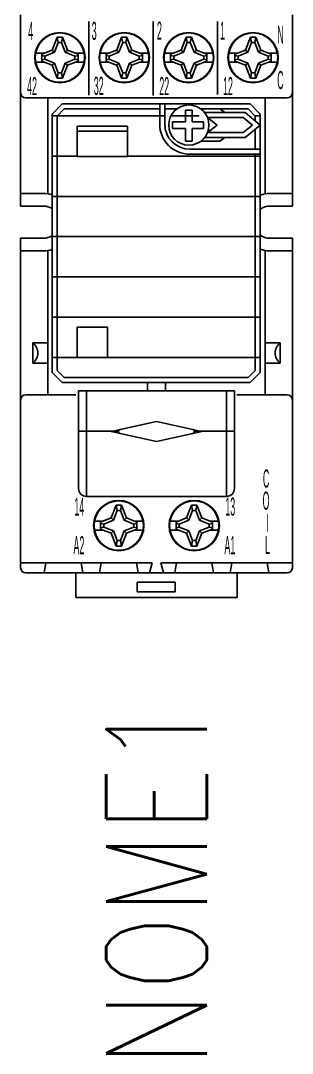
# Model space of a CAD drawing. Header units: millimetres. Extents: x 0 to 2.7, y -8.1 to 8.8.
# Drawn here: x 0 to 2.7, y -8.1 to 2.16 of the extents above; entities that cross this region are included whole.
import ezdxf
from ezdxf.enums import TextEntityAlignment as Align

# ---------------------------------------------------------------- set-up
doc = ezdxf.new("R2010")
doc.units = ezdxf.units.MM
doc.header["$LTSCALE"] = 10
doc.styles.add('romans', font='romans.shx', dxfattribs={"width": 0.9})
doc.styles.add('TSTYLE5', font='arial.ttf', dxfattribs={"width": 0.35, "height": 1.80117})

msp = doc.modelspace()

# ---------------------------------------------------------------- linework, layer by layer
at = {"linetype": 'Continuous'}
for p, q in [((1.1587709, -3.417636500000008), (1.1587709, -3.514245399999986)), ((1.535982699999998, -3.417636500000008), (1.1587709, -3.417636500000008)), ((1.535982699999998, -3.514245399999986), (1.535982699999998, -3.417636500000008)), ((1.045679299999996, -3.572008099999998), (0.550357499999997, -3.572008099999998)), ((1.045679299999996, -3.572008099999998), (1.9512675, -3.572008099999998)), ((1.1587709, -3.514245399999986), (1.535982699999998, -3.514245399999986)), ((1.9512675, -3.572008099999998), (2.151397500000002, -3.572008099999998))]:
    msp.add_line(p, q, dxfattribs=at)

# ---------------------------------------------------------------- texts
at = {"style": 'romans', "width": 0.8}
msp.add_attdef('NOME1', text='', height=1, rotation=90, dxfattribs=at).set_placement((1.350876900000003, -4.572008100000026), align=Align.MIDDLE_RIGHT)

# ---------------------------------------------------------------- wipeouts: each hides what was drawn before it
at = {"linetype": 'Continuous'}
msp.add_wipeout([(1.3508774999999966, -3.3269539000000004), (0.050032500000002145, -3.3269539000000274), (0.014654179970283732, -3.312299720029697), (0, -3.2769213999999844), (0, 8.881784197001252e-16), (0.22614629999999636, -2.5757174171303632e-14), (0.27106573913333953, 0.006430531880256218), (0.3123767999999876, 0.025205550469411087), (0.3123768251288368, 0.2950024334675696), (0.27106573913333953, 0.3137774681197145), (0.22614629999999636, 0.32020799999996985), (0, 0.3202079999999965), (0, 1.8336911499999982), (0, 4.222743000000014), (0.014654179970283732, 4.2581213200297), (0.050032500000002145, 4.272775499999948), (0.2275151000000002, 4.272775500000003), (1.3508774999999966, 4.272775500000003), (2.651722499999998, 4.272775499999948), (2.687100820029711, 4.2581213200297), (2.7017550000000012, 4.222743000000014), (2.7017550000000012, 3.2220929999999885), (2.7017550000000012, 0.3202079999999965), (2.4756087999999976, 0.32020799999996985), (2.4266471631687354, 0.31253775261011896), (2.382376800000001, 0.2902619232778294), (2.382376800000001, 0.029946076722141335), (2.4266471631687354, 0.007670247389851781), (2.4756087999999976, 8.881784197001252e-16), (2.7017550000000012, 8.881784197001252e-16), (2.7017550000000012, -2.4414823000000077), (2.7017550000000012, -3.2769213999999844), (2.687100820029711, -3.312299720029697), (2.651722499999998, -3.3269539000000274), (1.5333633999999963, -3.3269539000000004)], dxfattribs=at)

# ---------------------------------------------------------------- next in the draw order: hatches: boundary and pattern name
h = msp.add_hatch(dxfattribs=at)
h.set_pattern_fill('ANSI31', color=256, scale=3.2, angle=315, style=0)
h.set_pattern_definition([(0, (-3.752173800000001, -15.98377609999999), (0, 0.4), [])])
edge = h.paths.add_edge_path()
edge.add_line((0.3623767999999998, -1.313713999999998), (0.4330874999999992, -1.384424700000004))
edge.add_line((0.4330874999999992, -1.384424700000004), (2.261666099999999, -1.384424700000004))
edge.add_line((2.261666099999999, -1.384424700000004), (2.332376799999999, -1.313713999999998))
edge.add_line((2.332376799999999, -1.313713999999998), (2.332376799999999, 0.8355752999999946))
edge.add_line((2.332376799999999, 0.8355752999999946), (1.6823768, 0.8355752999999946))
edge.add_line((1.382376800000003, 1.135575300000006), (1.382376800000003, 1.285575300000012))
edge.add_line((1.382376800000003, 1.285575300000012), (0.4330874999999992, 1.285575300000012))
edge.add_line((0.4330874999999992, 1.285575300000012), (0.3623767999999998, 1.214864600000005))
edge.add_line((0.3623767999999998, 1.214864600000005), (0.3623767999999998, -1.313713999999998))
edge.add_line((0.8623767999999998, -0.883713999999991), (0.8623767999999998, -1.183714000000002))
edge.add_line((0.8623767999999998, -1.183714000000002), (0.5623768000000027, -1.183714000000002))
edge.add_line((0.5623767999999956, -1.183714000000002), (0.5623767999999956, -0.883713999999991))
edge.add_line((0.5623767999999956, -0.883713999999991), (0.8623767999999927, -0.883713999999991))
edge.add_line((1.062376799999996, 0.8148645999999995), (0.5623767999999956, 0.8148645999999995))
edge.add_line((0.5623767999999956, 0.8148645999999995), (0.5623767999999956, 1.114864600000011))
edge.add_line((0.5623767999999956, 1.114864600000011), (1.062376799999996, 1.114864600000011))
edge.add_line((1.062376799999996, 1.114864600000011), (1.062376799999996, 0.8148645999999995))
edge.add_line((0.412376799999997, 1.335575299999995), (0.3123767999999956, 1.2355753))
edge.add_line((0.3123767999999956, 1.2355753), (0.3123767999999956, -1.334424699999993))
edge.add_line((0.3123767999999956, -1.334424699999993), (0.412376799999997, -1.434424699999987))
edge.add_line((0.412376799999997, -1.434424699999987), (2.282376799999994, -1.434424699999987))
edge.add_line((2.282376799999994, -1.434424699999987), (2.382376799999996, -1.334424699999993))
edge.add_line((2.382376800000003, -1.334424699999993), (2.382376800000003, 0.835575300000023))
edge.add_line((2.382376800000003, 0.8355752999999946), (2.332376800000006, 0.8355752999999946))
edge.add_line((2.332376799999999, 0.8355752999999946), (2.332376799999999, -1.313713999999998))
edge.add_line((2.332376799999999, -1.313713999999998), (2.261666099999999, -1.384424700000004))
edge.add_line((2.261666099999999, -1.384424700000004), (0.4330874999999992, -1.384424700000004))
edge.add_line((0.4330874999999992, -1.384424700000004), (0.3623767999999998, -1.313713999999998))
edge.add_line((0.3623767999999998, -1.313713999999998), (0.3623767999999998, 1.214864600000005))
edge.add_line((0.3623767999999998, 1.214864600000005), (0.4330874999999992, 1.285575300000012))
edge.add_line((0.4330874999999992, 1.285575300000012), (1.382376800000003, 1.285575300000012))
edge.add_line((1.382376800000003, 1.285575300000012), (1.382376800000003, 1.335575300000023))
edge.add_line((1.382376800000003, 1.335575299999995), (0.4123768000000041, 1.335575299999995))
edge.add_line((1.4323768, 1.335575299999995), (1.4323768, 1.285575299999983))
edge.add_line((1.4323768, 1.285575300000012), (1.552376799999998, 1.285575300000012))
edge.add_line((1.7923768, 1.285575300000012), (1.981991299999997, 1.285575300000012))
edge.add_line((1.981991299999997, 1.285575300000012), (2.261666099999999, 1.285575300000012))
edge.add_line((2.261666099999999, 1.285575300000012), (2.332376799999999, 1.214864600000005))
edge.add_line((2.332376799999999, 1.214864600000005), (2.332376799999999, 1.167241999999994))
edge.add_line((2.332376799999999, 1.167241999999994), (2.382376799999996, 1.125575299999987))
edge.add_line((2.382376800000003, 1.125575300000015), (2.382376800000003, 1.2355753))
edge.add_line((2.382376800000003, 1.2355753), (2.282376800000002, 1.335575299999995))
edge.add_line((2.282376799999994, 1.335575299999995), (1.432376799999993, 1.335575299999995))
edge.add_line((2.382376800000003, 1.125575300000015), (2.332376800000006, 1.083908600000008))
edge.add_line((2.332376799999999, 1.083908600000008), (2.332376799999999, 0.885575300000006))
edge.add_line((2.332376799999999, 0.885575300000006), (2.382376799999996, 0.885575300000006))
edge.add_line((2.382376800000003, 0.885575300000006), (2.382376800000003, 1.125575300000015))
edge.add_line((1.4323768, 1.135575300000006), (1.4323768, 1.335575299999995))
edge.add_line((1.4323768, 1.335575299999995), (1.382376800000003, 1.335575299999995))
edge.add_line((1.382376800000003, 1.335575299999995), (1.382376800000003, 1.135575300000006))
edge.add_line((1.6823768, 0.8355752999999946), (2.382376800000003, 0.8355752999999946))
edge.add_line((2.382376800000003, 0.8355752999999946), (2.382376800000003, 0.885575300000006))
edge.add_line((2.382376800000003, 0.885575300000006), (1.6823768, 0.885575300000006))
edge.add_arc((1.682376575877278, 1.1355752999632), 0.2999999999632807, 179.999957, 270.000043)
edge.add_arc((1.672376799999995, 1.125575099999828), 0.2000001600001801, 53.130137, 126.869863)
edge.add_arc((1.682376613231064, 1.135575299969339), 0.2499999999694008, 179.999957, 270.000043)
edge.add_arc((1.682376799963194, 1.135575075877291), 0.2999999999632807, 179.999957, 270.000043)

# ---------------------------------------------------------------- next in the draw order: linework, layer by layer
for p, q in [((0, 2.221443), (0, 1.445939299999999)), ((2.701754999999999, 2.221443), (2.701754999999999, 1.445939299999999)), ((0.6779757999999987, 2.154084300000001), (0.6779757999999987, 1.423160500000001)), ((1.318391800000001, 2.155685400000017), (1.318391800000001, 1.421374100000015)), ((1.958807800000002, 2.154084300000001), (1.958807800000002, 1.428612999999991)), ((0.3143634999999989, 1.872112000000022), (0.3636392000000015, 1.998830500000004)), ((0.3635869999999954, 1.99877820000001), (0.3742538999999994, 1.945445000000013)), ((0.3902539999999988, 1.99877820000001), (0.3635869999999954, 1.99877820000001)), ((0.3902566999999948, 1.99877820000001), (0.4169228999999959, 1.99877820000001)), ((0.4169228999999959, 1.99877820000001), (0.4062567000000001, 1.945445000000013)), ((0.4661497999999966, 1.872112000000022), (0.4168706999999969, 1.998830500000004)), ((0.9547795000000008, 1.872112000000022), (1.004055199999996, 1.998830500000004)), ((1.004002999999997, 1.99877820000001), (1.014669900000001, 1.945445000000013)), ((1.030670000000001, 1.99877820000001), (1.004002999999997, 1.99877820000001)), ((1.030672699999997, 1.99877820000001), (1.057338899999998, 1.99877820000001)), ((1.057338899999998, 1.99877820000001), (1.046672700000002, 1.945445000000013)), ((1.106565799999998, 1.872112000000022), (1.057286699999999, 1.998830500000004)), ((1.595195500000003, 1.872112000000022), (1.644471199999998, 1.998830500000004)), ((1.644418999999999, 1.99877820000001), (1.655085899999996, 1.945445000000013)), ((1.671086000000003, 1.99877820000001), (1.644418999999999, 1.99877820000001)), ((1.671088699999999, 1.99877820000001), (1.6977549, 1.99877820000001)), ((1.6977549, 1.99877820000001), (1.687088699999997, 1.945445000000013)), ((1.7469818, 1.872112000000022), (1.697702700000001, 1.998830500000004)), ((2.235611499999997, 1.872112000000022), (2.2848872, 1.998830500000004)), ((2.284835000000001, 1.99877820000001), (2.295501899999998, 1.945445000000013)), ((2.311501999999997, 1.99877820000001), (2.284835000000001, 1.99877820000001)), ((2.3115047, 1.99877820000001), (2.338170900000001, 1.99877820000001)), ((2.338170900000001, 1.99877820000001), (2.327504699999999, 1.945445000000013)), ((2.387397800000002, 1.872112000000022), (2.338118699999995, 1.998830500000004)), ((0.3143059000000008, 1.872054300000009), (0.2098095999999998, 1.831420000000015)), ((0.2409205999999955, 1.812111700000009), (0.3369208000000015, 1.849444900000015)), ((0.3143059000000008, 1.872054300000009), (0.3369208000000015, 1.849444900000015)), ((0.3743060999999983, 1.945497300000006), (0.3369722999999993, 1.849497100000014)), ((0.3902539999999988, 1.945445000000013), (0.3742538999999994, 1.945445000000013)), ((0.3902566999999948, 1.945447800000017), (0.4062567000000001, 1.945445000000013)), ((0.4062045000000012, 1.945497300000006), (0.4435375999999991, 1.849497100000014)), ((0.4662040999999988, 1.872054300000009), (0.4435898999999992, 1.849444900000015)), ((0.5395899999999969, 1.812111700000009), (0.4435898999999992, 1.849444900000015)), ((0.4662040999999988, 1.872054300000009), (0.5707009999999997, 1.831417600000016)), ((0.9547218999999956, 1.872054300000009), (0.8502256000000017, 1.831420000000015)), ((0.8813365999999974, 1.812111700000009), (0.9773367999999962, 1.849444900000015)), ((0.9547218999999956, 1.872054300000009), (0.9773367999999962, 1.849444900000015)), ((1.0147221, 1.945497300000006), (0.9773883000000012, 1.849497100000014)), ((1.030670000000001, 1.945445000000013), (1.014669900000001, 1.945445000000013)), ((1.030672699999997, 1.945447800000017), (1.046672700000002, 1.945445000000013)), ((1.046620499999996, 1.945497300000006), (1.083953600000001, 1.849497100000014)), ((1.106620100000001, 1.872054300000009), (1.084005900000001, 1.849444900000015)), ((1.180005999999999, 1.812111700000009), (1.084005900000001, 1.849444900000015)), ((1.106620100000001, 1.872054300000009), (1.211117000000002, 1.831417600000016)), ((1.595137899999997, 1.872054300000009), (1.490641599999996, 1.831420000000015)), ((1.521752599999999, 1.812111700000009), (1.617752799999998, 1.849444900000015)), ((1.595137899999997, 1.872054300000009), (1.617752799999998, 1.849444900000015)), ((1.655138100000002, 1.945497300000006), (1.617804300000003, 1.849497100000014)), ((1.671086000000003, 1.945445000000013), (1.655085899999996, 1.945445000000013)), ((1.671088699999999, 1.945447800000017), (1.687088699999997, 1.945445000000013)), ((1.687036499999998, 1.945497300000006), (1.724369600000003, 1.849497100000014)), ((1.747036100000003, 1.872054300000009), (1.724421899999996, 1.849444900000015)), ((1.820422000000001, 1.812111700000009), (1.724421899999996, 1.849444900000015)), ((1.747036100000003, 1.872054300000009), (1.851533000000003, 1.831417600000016)), ((2.235553899999999, 1.872054300000009), (2.131057599999998, 1.831420000000015)), ((2.162168600000001, 1.812111700000009), (2.2581688, 1.849444900000015)), ((2.235553899999999, 1.872054300000009), (2.2581688, 1.849444900000015)), ((2.295554099999997, 1.945497300000006), (2.258220299999998, 1.849497100000014)), ((2.311501999999997, 1.945445000000013), (2.295501899999998, 1.945445000000013)), ((2.3115047, 1.945447800000017), (2.327504699999999, 1.945445000000013)), ((2.3274525, 1.945497300000006), (2.364785599999998, 1.849497100000014)), ((2.387452099999997, 1.872054300000009), (2.364837899999998, 1.849444900000015)), ((2.460837999999995, 1.812111700000009), (2.364837899999998, 1.849444900000015)), ((2.387452099999997, 1.872054300000009), (2.491948999999998, 1.831417600000016)), ((0.1489697999999962, 1.751722300000018), (0.2331616999999966, 1.751722300000018)), ((0.2334388999999959, 1.840608299999992), (0.1489896000000002, 1.840608299999992)), ((0.2098095999999998, 1.796111700000018), (0.2098095999999998, 1.831420000000015)), ((0.2098095999999998, 1.818334100000022), (0.2409205999999955, 1.812111700000009)), ((0.2098095999999998, 1.796111700000018), (0.2098095999999998, 1.760803500000015)), ((0.2098095999999998, 1.773889599999996), (0.2409205999999955, 1.780111699999999)), ((0.3143059000000008, 1.720166299999995), (0.2098095999999998, 1.760803500000015)), ((0.2409205999999955, 1.796111700000018), (0.2409205999999955, 1.812111700000009)), ((0.2409205999999955, 1.796111700000018), (0.2409205999999955, 1.780111699999999)), ((0.2409205999999955, 1.780111699999999), (0.3369208000000015, 1.742778499999992)), ((0.5395899999999969, 1.780111699999999), (0.4435898999999992, 1.742778499999992)), ((0.4662040999999988, 1.720166299999995), (0.5707009999999997, 1.760803700000003)), ((0.5707009999999997, 1.818332400000009), (0.5395899999999969, 1.812111700000009)), ((0.5395899999999969, 1.796111700000018), (0.5395899999999969, 1.812111700000009)), ((0.5395899999999969, 1.796111700000018), (0.5395899999999969, 1.780111699999999)), ((0.5707009999999997, 1.773889599999996), (0.5395899999999969, 1.780111699999999)), ((0.6315182999999962, 1.840608500000009), (0.5470667999999961, 1.840608699999997)), ((0.5473482999999959, 1.751722199999996), (0.631537999999999, 1.751722199999996)), ((0.5707009999999997, 1.796111700000018), (0.5707009999999997, 1.831417600000016)), ((0.5707009999999997, 1.796111700000018), (0.5707009999999997, 1.760803700000003)), ((0.789385799999998, 1.751722300000018), (0.8735776999999985, 1.751722300000018)), ((0.8738548999999978, 1.840608299999992), (0.7894055999999949, 1.840608299999992)), ((0.8502256000000017, 1.796111700000018), (0.8502256000000017, 1.831420000000015)), ((0.8502256000000017, 1.818334100000022), (0.8813365999999974, 1.812111700000009)), ((0.8502256000000017, 1.796111700000018), (0.8502256000000017, 1.760803500000015)), ((0.8502256000000017, 1.773889599999996), (0.8813365999999974, 1.780111699999999)), ((0.9547218999999956, 1.720166299999995), (0.8502256000000017, 1.760803500000015)), ((0.8813365999999974, 1.796111700000018), (0.8813365999999974, 1.812111700000009)), ((0.8813365999999974, 1.796111700000018), (0.8813365999999974, 1.780111699999999)), ((0.8813365999999974, 1.780111699999999), (0.9773367999999962, 1.742778499999992)), ((1.180005999999999, 1.780111699999999), (1.084005900000001, 1.742778499999992)), ((1.106620100000001, 1.720166299999995), (1.211117000000002, 1.760803700000003)), ((1.211117000000002, 1.818332400000009), (1.180005999999999, 1.812111700000009)), ((1.180005999999999, 1.796111700000018), (1.180005999999999, 1.812111700000009)), ((1.180005999999999, 1.796111700000018), (1.180005999999999, 1.780111699999999)), ((1.211117000000002, 1.773889599999996), (1.180005999999999, 1.780111699999999)), ((1.271934299999998, 1.840608500000009), (1.187482799999998, 1.840608699999997)), ((1.187764299999998, 1.751722199999996), (1.271954000000001, 1.751722199999996)), ((1.211117000000002, 1.796111700000018), (1.211117000000002, 1.831417600000016)), ((1.211117000000002, 1.796111700000018), (1.211117000000002, 1.760803700000003)), ((1.4298018, 1.751722300000018), (1.5139937, 1.751722300000018)), ((1.5142709, 1.840608299999992), (1.429821599999997, 1.840608299999992)), ((1.490641599999996, 1.796111700000018), (1.490641599999996, 1.831420000000015)), ((1.490641599999996, 1.818334100000022), (1.521752599999999, 1.812111700000009)), ((1.490641599999996, 1.796111700000018), (1.490641599999996, 1.760803500000015)), ((1.490641599999996, 1.773889599999996), (1.521752599999999, 1.780111699999999)), ((1.595137899999997, 1.720166299999995), (1.490641599999996, 1.760803500000015)), ((1.521752599999999, 1.796111700000018), (1.521752599999999, 1.812111700000009)), ((1.521752599999999, 1.796111700000018), (1.521752599999999, 1.780111699999999)), ((1.521752599999999, 1.780111699999999), (1.617752799999998, 1.742778499999992)), ((1.820422000000001, 1.780111699999999), (1.724421899999996, 1.742778499999992)), ((1.747036100000003, 1.720166299999995), (1.851533000000003, 1.760803700000003)), ((1.851533000000003, 1.818332400000009), (1.820422000000001, 1.812111700000009)), ((1.820422000000001, 1.796111700000018), (1.820422000000001, 1.812111700000009)), ((1.820422000000001, 1.796111700000018), (1.820422000000001, 1.780111699999999)), ((1.851533000000003, 1.773889599999996), (1.820422000000001, 1.780111699999999)), ((1.9123503, 1.840608500000009), (1.8278988, 1.840608699999997)), ((1.8281803, 1.751722199999996), (1.912369999999996, 1.751722199999996)), ((1.851533000000003, 1.796111700000018), (1.851533000000003, 1.831417600000016)), ((1.851533000000003, 1.796111700000018), (1.851533000000003, 1.760803700000003)), ((2.070217800000002, 1.751722300000018), (2.154409700000002, 1.751722300000018)), ((2.154686900000002, 1.840608299999992), (2.070237599999999, 1.840608299999992)), ((2.131057599999998, 1.796111700000018), (2.131057599999998, 1.831420000000015)), ((2.131057599999998, 1.818334100000022), (2.162168600000001, 1.812111700000009)), ((2.131057599999998, 1.796111700000018), (2.131057599999998, 1.760803500000015)), ((2.131057599999998, 1.773889599999996), (2.162168600000001, 1.780111699999999)), ((2.235553899999999, 1.720166299999995), (2.131057599999998, 1.760803500000015)), ((2.162168600000001, 1.796111700000018), (2.162168600000001, 1.812111700000009)), ((2.162168600000001, 1.796111700000018), (2.162168600000001, 1.780111699999999)), ((2.162168600000001, 1.780111699999999), (2.2581688, 1.742778499999992)), ((2.460837999999995, 1.780111699999999), (2.364837899999998, 1.742778499999992)), ((2.387452099999997, 1.720166299999995), (2.491948999999998, 1.760803700000003)), ((2.491948999999998, 1.818332400000009), (2.460837999999995, 1.812111700000009)), ((2.460837999999995, 1.796111700000018), (2.460837999999995, 1.812111700000009)), ((2.460837999999995, 1.796111700000018), (2.460837999999995, 1.780111699999999)), ((2.491948999999998, 1.773889599999996), (2.460837999999995, 1.780111699999999)), ((2.552766300000002, 1.840608500000009), (2.468314800000002, 1.840608699999997)), ((2.468596300000002, 1.751722199999996), (2.552785999999998, 1.751722199999996)), ((2.491948999999998, 1.796111700000018), (2.491948999999998, 1.831417600000016)), ((2.491948999999998, 1.796111700000018), (2.491948999999998, 1.760803700000003)), ((0.3143059000000008, 1.720166299999995), (0.3369208000000015, 1.742781200000003)), ((0.3143634999999989, 1.720112100000001), (0.3636392000000015, 1.593392900000004)), ((0.3743060999999983, 1.646726100000002), (0.3369722999999993, 1.742726300000022)), ((0.3635869999999954, 1.593445100000003), (0.3742538999999994, 1.646778300000001)), ((0.3902539999999988, 1.646778300000001), (0.3742538999999994, 1.646778300000001)), ((0.3902566999999948, 1.646778300000001), (0.4062567000000001, 1.646778300000001)), ((0.4062045000000012, 1.646726100000002), (0.4435375999999991, 1.742726300000022)), ((0.4169228999999959, 1.593445100000003), (0.4062567000000001, 1.646778300000001)), ((0.4661497999999966, 1.720114099999996), (0.4168706999999969, 1.593392900000004)), ((0.4662040999999988, 1.720166299999995), (0.4435898999999992, 1.742781200000003)), ((0.4662040999999988, 1.720166299999995), (0.4435898999999992, 1.742781200000003)), ((0.9547218999999956, 1.720166299999995), (0.9773367999999962, 1.742781200000003)), ((0.9547795000000008, 1.720112100000001), (1.004055199999996, 1.593392900000004)), ((1.0147221, 1.646726100000002), (0.9773883000000012, 1.742726300000022)), ((1.004002999999997, 1.593445100000003), (1.014669900000001, 1.646778300000001)), ((1.030670000000001, 1.646778300000001), (1.014669900000001, 1.646778300000001)), ((1.030672699999997, 1.646778300000001), (1.046672700000002, 1.646778300000001)), ((1.046620499999996, 1.646726100000002), (1.083953600000001, 1.742726300000022)), ((1.057338899999998, 1.593445100000003), (1.046672700000002, 1.646778300000001)), ((1.106565799999998, 1.720114099999996), (1.057286699999999, 1.593392900000004)), ((1.106620100000001, 1.720166299999995), (1.084005900000001, 1.742781200000003)), ((1.106620100000001, 1.720166299999995), (1.084005900000001, 1.742781200000003)), ((1.595137899999997, 1.720166299999995), (1.617752799999998, 1.742781200000003)), ((1.595195500000003, 1.720112100000001), (1.644471199999998, 1.593392900000004)), ((1.655138100000002, 1.646726100000002), (1.617804300000003, 1.742726300000022)), ((1.644418999999999, 1.593445100000003), (1.655085899999996, 1.646778300000001)), ((1.671086000000003, 1.646778300000001), (1.655085899999996, 1.646778300000001)), ((1.671088699999999, 1.646778300000001), (1.687088699999997, 1.646778300000001)), ((1.687036499999998, 1.646726100000002), (1.724369600000003, 1.742726300000022)), ((1.6977549, 1.593445100000003), (1.687088699999997, 1.646778300000001)), ((1.7469818, 1.720114099999996), (1.697702700000001, 1.593392900000004)), ((1.747036100000003, 1.720166299999995), (1.724421899999996, 1.742781200000003)), ((1.747036100000003, 1.720166299999995), (1.724421899999996, 1.742781200000003)), ((2.235553899999999, 1.720166299999995), (2.2581688, 1.742781200000003)), ((2.235611499999997, 1.720112100000001), (2.2848872, 1.593392900000004)), ((2.295554099999997, 1.646726100000002), (2.258220299999998, 1.742726300000022)), ((2.284835000000001, 1.593445100000003), (2.295501899999998, 1.646778300000001)), ((2.311501999999997, 1.646778300000001), (2.295501899999998, 1.646778300000001)), ((2.3115047, 1.646778300000001), (2.327504699999999, 1.646778300000001)), ((2.3274525, 1.646726100000002), (2.364785599999998, 1.742726300000022)), ((2.338170900000001, 1.593445100000003), (2.327504699999999, 1.646778300000001)), ((2.387397800000002, 1.720114099999996), (2.338118699999995, 1.593392900000004)), ((2.387452099999997, 1.720166299999995), (2.364837899999998, 1.742781200000003)), ((2.387452099999997, 1.720166299999995), (2.364837899999998, 1.742781200000003)), ((0.3902539999999988, 1.593445100000003), (0.3635869999999954, 1.593445100000003)), ((0.3902566999999948, 1.593445100000003), (0.4169228999999959, 1.593445100000003)), ((1.030670000000001, 1.593445100000003), (1.004002999999997, 1.593445100000003)), ((1.030672699999997, 1.593445100000003), (1.057338899999998, 1.593445100000003)), ((1.671086000000003, 1.593445100000003), (1.644418999999999, 1.593445100000003)), ((1.671088699999999, 1.593445100000003), (1.6977549, 1.593445100000003)), ((2.311501999999997, 1.593445100000003), (2.284835000000001, 1.593445100000003)), ((2.3115047, 1.593445100000003), (2.338170900000001, 1.593445100000003)), ((0, 1.445939299999999), (0, 0.3202080000000147)), ((2.701754999999999, 1.445939299999999), (2.701754999999999, 0.3202080000000147)), ((2.651722499999998, 1.395906800000013), (0.05003250000000037, 1.395906800000013)), ((0.2701755000000006, 1.395906800000013), (0.2701755000000006, 0.441711900000008)), ((0.412376799999997, 1.335575299999995), (0.3123767999999956, 1.2355753)), ((2.282376800000002, 1.335575299999995), (0.412376799999997, 1.335575299999995)), ((1.382376800000003, 1.335575299999995), (1.382376800000003, 1.135575300000006)), ((1.4323768, 1.335575299999995), (1.4323768, 1.135575300000006)), ((2.382376800000003, 1.2355753), (2.282376800000002, 1.335575299999995)), ((2.431579499999998, 1.395906800000013), (2.431579499999998, 0.441711900000008)), ((0.3123767999999956, 1.2355753), (0.3123767999999956, -1.334424699999993)), ((0.4330874999999992, 1.285575300000012), (0.3623767999999998, 1.214864600000005)), ((1.382376800000003, 1.285575300000012), (0.4330874999999992, 1.285575300000012)), ((1.552376799999998, 1.285575300000012), (1.4323768, 1.285575300000012)), ((1.637624799999998, 1.1594227), (1.637624799999998, 1.272783100000005)), ((1.637624799999998, 1.272783100000005), (1.706224200000001, 1.272783100000005)), ((1.706224200000001, 1.272783100000005), (1.706224200000001, 1.1594227)), ((1.981991299999997, 1.285575300000012), (1.7923768, 1.285575300000012)), ((2.232376799999997, 1.250575300000015), (1.828501699999997, 1.250575300000015)), ((2.030439299999998, 1.250575300000015), (1.981991299999997, 1.285575300000012)), ((2.261666099999999, 1.285575300000012), (1.981991299999997, 1.285575300000012)), ((2.382376800000003, 1.125575300000015), (2.232376799999997, 1.250575300000015)), ((2.332376799999999, 1.214864600000005), (2.261666099999999, 1.285575300000012)), ((2.382376800000003, -1.334424699999993), (2.382376800000003, 1.2355753)), ((0.3623767999999998, 1.214864600000005), (0.3623767999999998, -1.313713999999998)), ((1.511458599999997, 1.090823300000018), (1.511458599999997, 1.1594227)), ((1.511458599999997, 1.1594227), (1.637624799999998, 1.1594227)), ((1.706224200000001, 1.1594227), (1.8183589, 1.1594227)), ((1.8183589, 1.1594227), (1.8183589, 1.090823300000018)), ((1.857781699999997, 1.200575300000004), (1.954925500000002, 1.125575300000015)), ((2.2142743, 1.200575300000004), (1.857781699999997, 1.200575300000004)), ((2.304274300000003, 1.125575300000015), (2.2142743, 1.200575300000004)), ((2.332376799999999, 1.167241999999994), (2.332376799999999, 1.214864600000005)), ((0.5623767999999956, 1.114864600000011), (1.062376799999996, 1.114864600000011)), ((0.5623767999999956, 0.8148645999999995), (0.5623767999999956, 1.114864600000011)), ((0.5623767999999956, 1.064864599999999), (1.062376799999996, 1.064864599999999)), ((1.062376799999996, 1.114864600000011), (1.062376799999996, 0.8148645999999995)), ((1.637624799999998, 1.090823300000018), (1.511458599999997, 1.090823300000018)), ((1.637624799999998, 0.9658828000000095), (1.637624799999998, 1.090823300000018)), ((1.8183589, 1.090823300000018), (1.706224200000001, 1.090823300000018)), ((1.706224200000001, 1.090823300000018), (1.706224200000001, 0.9658828000000095)), ((1.954925500000002, 1.125575300000015), (1.857781699999997, 1.050575299999998)), ((1.857781699999997, 1.050575299999998), (2.2142743, 1.050575299999998)), ((2.2142743, 1.050575299999998), (2.304274300000003, 1.125575300000015)), ((2.232376799999997, 1.000575300000015), (2.382376800000003, 1.125575300000015)), ((2.332376799999999, 0.885575300000006), (2.332376799999999, 1.083908600000008)), ((1.706224200000001, 0.9658828000000095), (1.637624799999998, 0.9658828000000095)), ((1.981991299999997, 0.9655753000000185), (1.7923768, 0.9655753000000185)), ((1.828501699999997, 1.000575300000015), (2.232376799999997, 1.000575300000015)), ((2.030439299999998, 1.000575300000015), (1.981991299999997, 0.9655753000000185)), ((1.6823768, 0.885575300000006), (2.382376800000003, 0.885575300000006)), ((1.6823768, 0.8355752999999946), (2.382376800000003, 0.8355752999999946)), ((2.332376799999999, -1.313713999999998), (2.332376799999999, 0.8355752999999946)), ((1.062376799999996, 0.8148645999999995), (0.5623767999999956, 0.8148645999999995)), ((0.2251462999999987, 0.4452893000000198), (0, 0.4452893000000198)), ((2.476608800000001, 0.4452893000000198), (2.701754999999999, 0.4452893000000198)), ((0.2261462999999964, 0.3202080000000147), (0, 0.3202080000000147)), ((2.475608799999996, 0.3202080000000147), (2.701754999999999, 0.3202080000000147)), ((0, 6.661338147750939e-15), (0, -1.606043199999981)), ((0.2261462999999964, 6.661338147750939e-15), (0, 6.661338147750939e-15)), ((2.475608799999996, 6.661338147750939e-15), (2.701754999999999, 6.661338147750939e-15)), ((2.701754999999999, 6.661338147750939e-15), (2.701754999999999, -1.606043199999981)), ((0.2251462999999987, -0.1250812000000043), (0, -0.1250812000000043)), ((0.2701755000000006, -0.1215037999999926), (0.2701755000000006, -1.556010699999995)), ((2.431579499999998, -0.1215037999999926), (2.431579499999998, -1.556010699999995)), ((2.476608800000001, -0.1250812000000043), (2.701754999999999, -0.1250812000000043)), ((0.8623767999999998, -0.883713999999991), (0.5623767999999956, -0.883713999999991)), ((0.5623767999999956, -0.883713999999991), (0.5623767999999956, -1.183714000000002)), ((0.8623767999999998, -1.183714000000002), (0.8623767999999998, -0.883713999999991)), ((0.1200779999999995, -1.040675999999984), (0.1200779999999995, -1.140740999999985)), ((0.1200779999999995, -1.040675999999984), (0.2701755000000006, -1.040675999999984)), ((2.581676999999999, -1.040675999999984), (2.431579499999998, -1.040675999999984)), ((2.581676999999999, -1.040675999999984), (2.581676999999999, -1.140740999999985)), ((0.1200779999999995, -1.140740999999985), (0.1200779999999995, -1.240805999999985)), ((0.5623767999999956, -1.183714000000002), (0.8623767999999998, -1.183714000000002)), ((2.581676999999999, -1.140740999999985), (2.581676999999999, -1.240805999999985)), ((0.1200779999999995, -1.240805999999985), (0.2701755000000006, -1.240805999999985)), ((0.3123767999999956, -1.334424699999993), (0.412376799999997, -1.434424699999987)), ((0.3623767999999998, -1.313713999999998), (0.4330874999999992, -1.384424700000004)), ((2.261666099999999, -1.384424700000004), (2.332376799999999, -1.313713999999998)), ((2.282376800000002, -1.434424699999987), (2.382376800000003, -1.334424699999993)), ((2.581676999999999, -1.240805999999985), (2.431579499999998, -1.240805999999985)), ((0.412376799999997, -1.434424699999987), (2.282376800000002, -1.434424699999987)), ((0.4330874999999992, -1.384424700000004), (2.261666099999999, -1.384424700000004)), ((1.2603443, -1.516472200000003), (1.2603443, -1.434424699999987)), ((1.440344199999998, -1.516472200000003), (1.440344199999998, -1.434424699999987)), ((0.5753441999999964, -1.916472300000003), (0.5753441999999964, -1.516472299999997)), ((0.6553442000000018, -1.516472299999997), (0.5753441999999964, -1.516472299999997)), ((2.045344200000002, -1.516472299999997), (0.6553442000000018, -1.516472299999997)), ((0.6553442000000018, -1.516472299999997), (0.6553442000000018, -1.916472300000003)), ((2.045344200000002, -1.516472299999997), (2.125344200000001, -1.516472299999997)), ((2.045344200000002, -1.516472299999997), (2.045370800000001, -1.916472300000003)), ((2.125344200000001, -1.916472300000003), (2.125344200000001, -1.516472299999997)), ((0, -1.606043199999981), (0, -3.276921399999985)), ((0.550357499999997, -1.556010699999995), (0.05003250000000037, -1.556010699999995)), ((2.651722499999998, -1.556010699999995), (2.150357499999998, -1.556010699999995)), ((2.701754999999999, -1.606043199999981), (2.701754999999999, -3.276921399999985)), ((1.350344199999995, -1.821472399999998), (0.9882010999999977, -1.901948699999985)), ((1.712487400000001, -1.901948699999985), (1.350344199999995, -1.821472399999998)), ((0.5753441999999964, -2.486472299999996), (0.5753441999999964, -1.916472300000003)), ((0.6553442000000018, -1.916472300000003), (0.5753441999999964, -1.916472300000003)), ((0.6553442000000018, -2.56647229999998), (0.6553442000000018, -1.916472300000003)), ((0.6553442000000018, -1.916472300000003), (0.9228446999999989, -1.916472300000003)), ((0.9228446999999989, -1.916472300000003), (0.9003441999999993, -1.921472399999992)), ((0.9003441999999993, -1.921472399999992), (0.9882010999999977, -1.940996199999994)), ((0.9882010999999977, -1.901948699999985), (0.9228446999999989, -1.916472300000003)), ((0.9228446999999989, -1.916472499999991), (0.9731747999999953, -1.916472499999991)), ((0.9882010999999977, -1.940996199999994), (1.350344199999995, -2.021472399999987)), ((1.350344199999995, -2.021472399999987), (1.712487400000001, -1.940996199999994)), ((1.777843799999999, -1.916472300000003), (1.712487400000001, -1.901948699999985)), ((1.800344299999999, -1.921472399999992), (1.712535799999998, -1.940985399999982)), ((1.777843799999999, -1.916472499999991), (1.727513700000003, -1.916472499999991)), ((1.777843799999999, -1.916472300000003), (2.045370800000001, -1.916472300000003)), ((1.800344199999998, -1.921472399999992), (1.777843799999999, -1.916472300000003)), ((2.045344200000002, -2.56647229999998), (2.045344200000002, -1.916472300000003)), ((2.045344200000002, -1.916472300000003), (2.125344200000001, -1.916472300000003)), ((2.125344200000001, -2.486472299999996), (2.125344200000001, -1.916472300000003)), ((0.6553442000000018, -2.56647229999998), (2.045370800000001, -2.56647229999998)), ((0.899743799999996, -2.780699899999995), (0.9490194999999986, -2.653981399999986)), ((0.9756342000000018, -2.654033700000007), (0.9489672999999996, -2.654033700000007)), ((0.9489672999999996, -2.654033700000007), (0.9596341999999964, -2.707366900000004)), ((0.9756368999999978, -2.654033700000007), (1.0023032, -2.654033700000007)), ((1.0023032, -2.654033700000007), (0.991636899999996, -2.707366900000004)), ((1.051530100000001, -2.780699899999995), (1.002251000000001, -2.653981399999986)), ((1.650231300000002, -2.780699899999995), (1.699506999999997, -2.653981399999986)), ((1.699454799999998, -2.654033700000007), (1.710121700000002, -2.707366900000004)), ((1.7261217, -2.654033700000007), (1.699454799999998, -2.654033700000007)), ((1.726124399999996, -2.654033700000007), (1.752790699999998, -2.654033700000007)), ((1.752790699999998, -2.654033700000007), (1.742124399999994, -2.707366900000004)), ((1.802017599999999, -2.780699899999995), (1.7527385, -2.653981399999986)), ((0.9596863999999954, -2.707314599999983), (0.9223525000000024, -2.803314800000003)), ((0.9756342000000018, -2.707366900000004), (0.9596341999999964, -2.707366900000004)), ((0.9756368999999978, -2.707364199999994), (0.991636899999996, -2.707366900000004)), ((0.9915846999999971, -2.707314599999983), (1.028917899999996, -2.803314800000003)), ((1.710173900000001, -2.707314599999983), (1.672840000000001, -2.803314800000003)), ((1.7261217, -2.707366900000004), (1.710121700000002, -2.707366900000004)), ((1.726124399999996, -2.707364199999994), (1.742124399999994, -2.707366900000004)), ((1.742072199999996, -2.707314599999983), (1.779405400000002, -2.803314800000003)), ((0.8188190999999989, -2.812203599999997), (0.7343698999999972, -2.812203599999997)), ((0.8996860999999967, -2.78075759999998), (0.7951898999999969, -2.821391900000002)), ((0.7951898999999969, -2.856700199999999), (0.7951898999999969, -2.821391900000002)), ((0.7951898999999969, -2.834477799999995), (0.8263007999999985, -2.840700200000008)), ((0.7951898999999969, -2.856700199999999), (0.7951898999999969, -2.892008400000002)), ((0.7951898999999969, -2.878922299999993), (0.8263007999999985, -2.872700299999984)), ((0.8263007999999985, -2.840700200000008), (0.9223009999999974, -2.803367000000002)), ((0.8263007999999985, -2.856700199999999), (0.8263007999999985, -2.840700200000008)), ((0.8263007999999985, -2.856700199999999), (0.8263007999999985, -2.872700299999984)), ((0.8263007999999985, -2.872700299999984), (0.9223009999999974, -2.910033399999997)), ((0.8996860999999967, -2.78075759999998), (0.9223009999999974, -2.803367000000002)), ((1.051584300000002, -2.78075759999998), (1.028970099999995, -2.803367000000002)), ((1.124970300000001, -2.840700200000008), (1.028970099999995, -2.803367000000002)), ((1.124970300000001, -2.872700299999984), (1.028970099999995, -2.910033399999997)), ((1.051584300000002, -2.78075759999998), (1.156081299999997, -2.821394300000002)), ((1.156081299999997, -2.83447949999998), (1.124970300000001, -2.840700200000008)), ((1.124970300000001, -2.856700199999999), (1.124970300000001, -2.840700200000008)), ((1.124970300000001, -2.856700199999999), (1.124970300000001, -2.872700299999984)), ((1.156081299999997, -2.878922299999993), (1.124970300000001, -2.872700299999984)), ((1.216898499999999, -2.81220339999998), (1.1324471, -2.812203199999992)), ((1.156081299999997, -2.856700199999999), (1.156081299999997, -2.821394300000002)), ((1.156081299999997, -2.856700199999999), (1.156081299999997, -2.892008199999986)), ((1.569306599999997, -2.812203599999997), (1.484857399999996, -2.812203599999997)), ((1.650173600000002, -2.78075759999998), (1.545677400000002, -2.821391900000002)), ((1.545677400000002, -2.856700199999999), (1.545677400000002, -2.821391900000002)), ((1.545677400000002, -2.834477799999995), (1.576788299999997, -2.840700200000008)), ((1.545677400000002, -2.856700199999999), (1.545677400000002, -2.892008400000002)), ((1.545677400000002, -2.878922299999993), (1.576788299999997, -2.872700299999984)), ((1.576788299999997, -2.840700200000008), (1.672788499999996, -2.803367000000002)), ((1.576788299999997, -2.856700199999999), (1.576788299999997, -2.840700200000008)), ((1.576788299999997, -2.856700199999999), (1.576788299999997, -2.872700299999984)), ((1.576788299999997, -2.872700299999984), (1.672788499999996, -2.910033399999997)), ((1.650173600000002, -2.78075759999998), (1.672788499999996, -2.803367000000002)), ((1.8020718, -2.78075759999998), (1.779457600000001, -2.803367000000002)), ((1.8754578, -2.840700200000008), (1.779457600000001, -2.803367000000002)), ((1.8754578, -2.872700299999984), (1.779457600000001, -2.910033399999997)), ((1.8020718, -2.78075759999998), (1.906568800000002, -2.821394300000002)), ((1.906568800000002, -2.83447949999998), (1.8754578, -2.840700200000008)), ((1.8754578, -2.856700199999999), (1.8754578, -2.840700200000008)), ((1.8754578, -2.856700199999999), (1.8754578, -2.872700299999984)), ((1.906568800000002, -2.878922299999993), (1.8754578, -2.872700299999984)), ((1.967385999999998, -2.81220339999998), (1.882934599999999, -2.812203199999992)), ((1.906568800000002, -2.856700199999999), (1.906568800000002, -2.821394300000002)), ((1.906568800000002, -2.856700199999999), (1.906568800000002, -2.892008199999986)), ((0.7343499999999992, -2.901089599999999), (0.8185418999999996, -2.901089599999999)), ((0.8996860999999967, -2.932645599999994), (0.7951898999999969, -2.892008400000002)), ((0.8996860999999967, -2.932645599999994), (0.9223009999999974, -2.910030699999986)), ((0.899743799999996, -2.932699799999988), (0.9490194999999986, -3.059418999999985)), ((0.9596863999999954, -3.006085799999987), (0.9223525000000024, -2.910085599999995)), ((0.9915846999999971, -3.006085799999987), (1.028917899999996, -2.910085599999995)), ((1.051530100000001, -2.932697799999993), (1.002251000000001, -3.059418999999985)), ((1.051584300000002, -2.932645599999994), (1.028970099999995, -2.910030699999986)), ((1.051584300000002, -2.932645599999994), (1.028970099999995, -2.910030699999986)), ((1.051584300000002, -2.932645599999994), (1.156081299999997, -2.892008199999986)), ((1.132728499999999, -2.901089699999993), (1.216918199999995, -2.901089699999993)), ((1.484837499999998, -2.901089599999999), (1.569029399999998, -2.901089599999999)), ((1.650173600000002, -2.932645599999994), (1.545677400000002, -2.892008400000002)), ((1.650173600000002, -2.932645599999994), (1.672788499999996, -2.910030699999986)), ((1.650231300000002, -2.932699799999988), (1.699506999999997, -3.059418999999985)), ((1.710173900000001, -3.006085799999987), (1.672840000000001, -2.910085599999995)), ((1.742072199999996, -3.006085799999987), (1.779405400000002, -2.910085599999995)), ((1.802017599999999, -2.932697799999993), (1.7527385, -3.059418999999985)), ((1.8020718, -2.932645599999994), (1.779457600000001, -2.910030699999986)), ((1.8020718, -2.932645599999994), (1.779457600000001, -2.910030699999986)), ((1.8020718, -2.932645599999994), (1.906568800000002, -2.892008199999986)), ((1.883215999999997, -2.901089699999993), (1.9674057, -2.901089699999993)), ((0.9489672999999996, -3.059366799999986), (0.9596341999999964, -3.006033599999988)), ((0.9756342000000018, -3.059366799999986), (0.9489672999999996, -3.059366799999986)), ((0.9756342000000018, -3.006033599999988), (0.9596341999999964, -3.006033599999988)), ((0.9756368999999978, -3.006033599999988), (0.991636899999996, -3.006033599999988)), ((0.9756368999999978, -3.059366799999986), (1.0023032, -3.059366799999986)), ((1.0023032, -3.059366799999986), (0.991636899999996, -3.006033599999988)), ((1.699454799999998, -3.059366799999986), (1.710121700000002, -3.006033599999988)), ((1.7261217, -3.059366799999986), (1.699454799999998, -3.059366799999986)), ((1.7261217, -3.006033599999988), (1.710121700000002, -3.006033599999988)), ((1.726124399999996, -3.006033599999988), (1.742124399999994, -3.006033599999988)), ((1.726124399999996, -3.059366799999986), (1.752790699999998, -3.059366799999986)), ((1.752790699999998, -3.059366799999986), (1.742124399999994, -3.006033599999988)), ((0, -3.226888899999999), (1.3076443, -3.226888899999999)), ((0.2327864000000019, -3.325433699999984), (0.2501625000000018, -3.226888899999999)), ((0.6177660999999972, -3.325433699999984), (0.6003899999999973, -3.226888899999999)), ((0.7828759000000005, -3.3269539), (0.8005199999999988, -3.226888899999999)), ((1.168391700000001, -3.3269539), (1.150747500000001, -3.226888899999999)), ((1.280831999999997, -3.3269539), (1.3076443, -3.226888899999999)), ((1.394110699999999, -3.226888899999999), (2.701754999999999, -3.226888899999999)), ((1.420923000000002, -3.3269539), (1.394110699999999, -3.226888899999999)), ((1.533363399999999, -3.3269539), (1.551007499999997, -3.226888899999999)), ((1.918879199999999, -3.3269539), (1.901235, -3.226888899999999)), ((2.083720900000003, -3.3269539), (2.101365000000001, -3.226888899999999)), ((2.468968599999997, -3.325433699999984), (2.451592499999997, -3.226888899999999)), ((0.05003250000000037, -3.3269539), (2.651722499999998, -3.3269539)), ((0.550357499999997, -3.572008099999998), (0.550357499999997, -3.3269539)), ((1.420923000000002, -3.3269539), (1.280831999999997, -3.3269539)), ((2.151397500000002, -3.572008099999998), (2.151397500000002, -3.3269539))]:
    msp.add_line(p, q, dxfattribs=at)
for centre, radius in [((0.3902535, 1.796166800000015), 0.25), ((0.3902535, 1.796166800000015), 0.2453234), ((1.030669500000002, 1.796166800000015), 0.25), ((1.030669500000002, 1.796166800000015), 0.2453234), ((1.671085500000004, 1.796166800000015), 0.25), ((1.671085500000004, 1.796166800000015), 0.2453234), ((2.311501499999999, 1.796166800000015), 0.25), ((2.311501499999999, 1.796166800000015), 0.2453234), ((1.672376800000002, 1.125575300000015), 0.2), ((0.9756337999999971, -2.856645100000002), 0.25), ((0.9756337999999971, -2.856645100000002), 0.2453234), ((1.726121300000003, -2.856645100000002), 0.25), ((1.726121300000003, -2.856645100000002), 0.2453234)]:
    msp.add_circle(centre, radius, dxfattribs=at)
for centre, radius, start, end in [((0.05003250000000037, 1.445939299999999), 0.05003250000000001, 180, 270), ((2.651722499999998, 1.445939299999999), 0.05003250000000001, 270, 0), ((1.6823768, 1.135575300000006), 0.3, 180, 270), ((1.6823768, 1.135575300000006), 0.25, 180, 270), ((0.2251462999999987, 0.1601039999999965), 0.2851853, 72.18929499999756, 90), ((2.476608800000001, 0.1601039999999965), 0.2851853, 90, 109.2944959999978), ((0.2261462999999964, 0.1601039999999965), 0.160104, 57.41224699999881, 90), ((2.475608799999996, 0.1601039999999965), 0.160104, 90, 125.6139790000016), ((0.2261462999999964, 0.1601039999999965), 0.160104, 270, 302.5877530000012), ((2.475608799999996, 0.1601039999999965), 0.160104, 234.3860209999984, 270), ((0.2251462999999987, 0.1601039999999965), 0.2851853, 270, 287.8107050000024), ((2.476608800000001, 0.1601039999999965), 0.2851853, 250.7055040000022, 270), ((0.04502929999999594, -1.140740999999985), 0.1250813, 306.8698979999977, 53.13010200000231), ((2.656725799999997, -1.140740999999985), 0.1250813, 126.8698979999977, 233.1301020000023), ((0.05003250000000037, -1.606043199999981), 0.05003250000000001, 90, 180), ((2.651722499999998, -1.606043199999981), 0.05003250000000001, 0, 90), ((0.9925396999999947, -1.921472399999992), 0.02, 102.5288080000012, 257.4711919999987), ((1.708148799999996, -1.921472399999992), 0.02, 282.5288080000012, 77.47119199999878), ((0.6553442000000018, -2.486472299999996), 0.08000000000000002, 180, 270), ((2.045344200000002, -2.486472299999996), 0.08000000000000002, 270, 0), ((0.05003250000000037, -3.276921399999985), 0.05003250000000001, 180, 270), ((2.651722499999998, -3.276921399999985), 0.05003250000000001, 270, 0)]:
    msp.add_arc(centre, radius, start, end, dxfattribs=at)

# ---------------------------------------------------------------- next in the draw order: texts
at = {"linetype": 'Continuous', "style": 'TSTYLE5', "width": 0.35}
for s, p in [('2', (1.355681199999999, 1.973645400000016)), ('4', (0.07486420000000038, 1.971607699999999)), ('3', (0.7070379999999972, 1.972313200000009)), ('1', (1.983312400000003, 1.973645400000016)), ('N', (2.552452299999999, 1.933523700000002)), ('C', (2.551235899999995, 1.483230300000009)), ('42', (0.06430659999999477, 1.423194800000011)), ('32', (0.727511199999995, 1.425951500000003)), ('22', (1.378891899999999, 1.423194800000011)), ('12', (2.012729499999999, 1.423194800000011)), ('C', (2.4094585, -2.478635700000006)), ('O', (2.405772800000001, -2.698840899999987)), ('14', (0.5344070000000016, -2.758525599999978)), ('13', (2.035217799999998, -2.756928100000004)), ('I', (2.443516099999997, -2.918922199999991)), ('A2', (0.5254131999999956, -3.141435199999983)), ('A1', (2.026593099999999, -3.141435199999983)), ('L', (2.429362599999997, -3.139064899999987))]:
    msp.add_text(s, height=0.180117, dxfattribs=at).set_placement(p)

doc.saveas('drawing.dxf')
